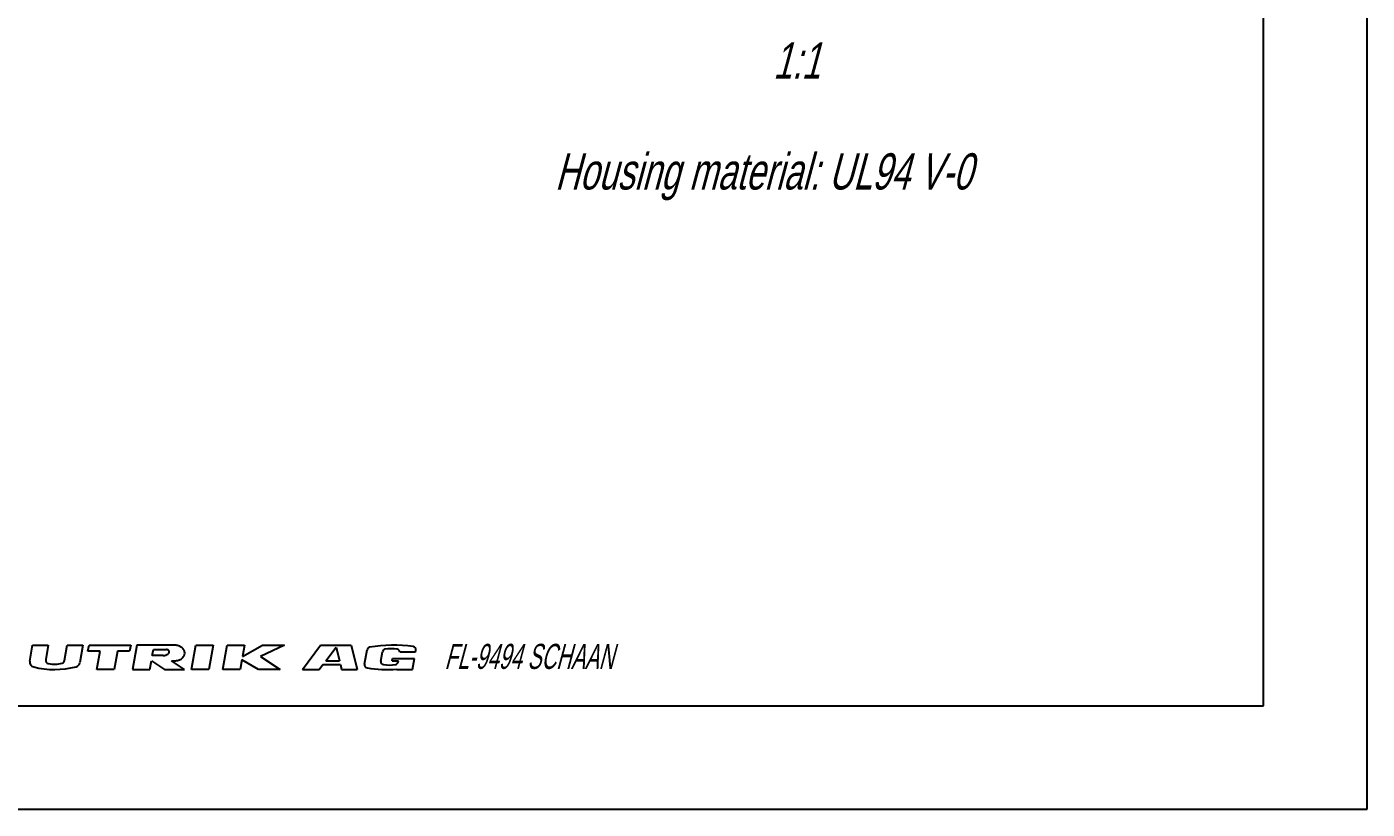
# Model space of a CAD drawing. Header units: millimetres. Extents: x 0 to 420, y 0 to 297.
# Drawn here: x 290.6 to 420, y 0 to 75.6 of the extents above; entities that cross this region are included whole.
import ezdxf

# ---------------------------------------------------------------- set-up
doc = ezdxf.new("R2010")
doc.units = ezdxf.units.MM
doc.header["$LTSCALE"] = 23.1
doc.layers.get('0').update_dxf_attribs({"linetype": 'CONTINUOUS'})
doc.styles.get("Standard").update_dxf_attribs({"font": 'txt', "width": 0.7})
doc.styles.add('TEXTSTYLE_2', font='txt', dxfattribs={"width": 0.616207})

msp = doc.modelspace()

# ---------------------------------------------------------------- linework, layer by layer
at = {"color": 7, "linetype": 'CONTINUOUS'}
for p, q in [((420, 0), (420, 297)), ((410, 10), (410, 287)), ((12.5, 10), (410, 10)), ((0, 0), (420, 0))]:
    msp.add_line(p, q, dxfattribs=at)
at = {"color": 2, "linetype": 'CONTINUOUS'}
for p, q in [((290.883552, 14.317255), (291.153372, 15.847478)), ((291.153372, 15.847478), (292.662391, 15.847478)), ((292.662391, 15.847478), (292.416566, 14.45333)), ((294.246961, 14.37415), (294.506749, 15.847478)), ((294.506749, 15.847478), (296.015769, 15.847478)), ((296.015769, 15.847478), (295.719182, 14.165453)), ((296.499134, 15.260637), (296.60261, 15.847478)), ((296.60261, 15.847478), (300.626662, 15.847478)), ((300.626662, 15.847478), (300.523186, 15.260637)), ((301.213503, 15.847478), (300.7996, 13.500114)), ((304.315377, 15.847478), (301.213503, 15.847478)), ((306.500341, 13.500114), (306.914244, 15.847478)), ((306.914244, 15.847478), (308.590933, 15.847478)), ((308.590933, 15.847478), (308.177029, 13.500114)), ((309.51838, 13.500114), (309.932284, 15.847478)), ((309.932284, 15.847478), (311.608972, 15.847478)), ((311.608972, 15.847478), (311.416803, 14.75763)), ((311.416803, 14.75763), (313.352312, 15.847478)), ((315.465356, 15.847478), (313.160142, 14.75763)), ((313.352312, 15.847478), (315.465356, 15.847478)), ((317.197674, 13.500114), (318.958197, 15.847478)), ((318.958197, 15.847478), (321.916355, 15.847478)), ((319.456657, 14.33231), (320.446063, 15.651517)), ((320.446063, 15.651517), (320.775865, 14.33231)), ((321.916355, 15.847478), (322.503196, 13.500114)), ((297.672816, 15.260637), (296.499134, 15.260637)), ((297.362388, 13.500114), (297.672816, 15.260637)), ((299.349504, 15.260637), (299.039077, 13.500114)), ((300.523186, 15.260637), (299.349504, 15.260637)), ((302.476288, 13.500114), (302.624111, 14.338458)), ((302.624111, 14.338458), (303.901473, 13.500114)), ((302.712804, 14.841465), (302.81628, 15.428306)), ((303.773966, 14.841465), (302.712804, 14.841465)), ((302.81628, 15.428306), (304.070394, 15.428306)), ((305.829665, 13.500114), (304.552303, 14.338458)), ((311.357674, 14.422292), (311.195069, 13.500114)), ((312.955592, 13.500114), (311.357674, 14.422292)), ((313.160142, 14.75763), (315.051452, 13.500114)), ((319.456657, 14.33231), (320.775865, 14.33231)), ((323.196985, 13.998523), (323.445249, 15.406499)), ((324.768393, 14.319773), (324.92435, 15.204245)), ((325.860851, 14.348381), (325.899157, 14.565621)), ((325.860851, 14.348381), (326.466757, 14.348381)), ((325.899157, 14.565621), (328.019826, 14.565621)), ((326.447698, 14.240294), (326.466757, 14.348381)), ((326.597628, 15.21191), (328.133784, 15.21191)), ((327.831948, 13.500114), (328.019826, 14.565621)), ((328.133784, 15.21191), (328.158809, 15.353837)), ((299.039077, 13.500114), (297.362388, 13.500114)), ((300.7996, 13.500114), (302.476288, 13.500114)), ((303.901473, 13.500114), (305.829665, 13.500114)), ((308.177029, 13.500114), (306.500341, 13.500114)), ((311.195069, 13.500114), (309.51838, 13.500114)), ((315.051452, 13.500114), (312.955592, 13.500114)), ((317.197674, 13.500114), (318.832511, 13.500114)), ((318.832511, 13.500114), (319.183663, 13.968317)), ((319.183663, 13.968317), (320.866863, 13.968317)), ((320.866863, 13.968317), (320.983914, 13.500114)), ((320.983914, 13.500114), (322.503196, 13.500114)), ((326.317184, 13.500114), (326.322066, 13.5278)), ((326.317184, 13.500114), (327.831948, 13.500114))]:
    msp.add_line(p, q, dxfattribs=at)
for centre, radius, start, end in [((304.479822, 3.665931), 12.182657, 88.06771439, 90.7734175), ((304.850706, 14.52556), 1.316705, 72.66796841, 88.26372274), ((304.937533, 14.803781), 1.02525, 53.00472862, 72.66796841), ((305.070512, 14.980281), 0.804262, 28.8008671, 53.00472862), ((323.743599, 15.353892), 0.302953, 99.80278994, 170), ((325.9666, 2.487822), 13.359655, 81.6598953, 99.80278994), ((327.860459, 15.406444), 0.302953, 350, 81.6598953), ((291.378917, 14.229909), 0.503007, 170, 256.22091078), ((292.746809, 14.3951), 0.335338, 170, 257.38775073), ((293.916718, 14.432381), 0.335338, 286.2626489, 350), ((303.771267, 15.619506), 0.778046, 270.19872335, 285.19192353), ((303.773966, 15.619505), 0.777342, 285, 298.86385331), ((304.027965, 14.907159), 0.522871, 74.2117657, 85.34547405), ((303.896807, 15.396647), 0.522871, 298.86385331, 315.7882343), ((304.077311, 15.081683), 0.341504, 49.80603186, 74.2117657), ((304.026804, 15.270178), 0.341504, 315.7882343, 340.19396814), ((304.187631, 15.212257), 0.170566, 340.19396814, 49.80603186), ((303.149694, 132.194956), 117.864844, 270.68184422, 270.83600879), ((304.850706, 15.659231), 1.316705, 270.81398119, 287.33203159), ((304.937533, 15.381009), 1.02525, 287.33203159, 306.99527138), ((305.070512, 15.20451), 0.804262, 306.99527138, 331.1991329), ((305.27444, 15.092395), 0.571547, 331.1991329, 28.8008671), ((325.066744, 14.267166), 0.302953, 170, 261.53046777), ((325.2227, 15.151638), 0.302953, 99.78182518, 170), ((325.761457, 12.026658), 3.474034, 80.20833909, 99.78182518), ((326.149348, 14.292901), 0.302953, 281.19306843, 350), ((326.30075, 15.151545), 0.302953, 11.49342497, 80.20833909), ((293.255872, 21.883557), 8.383443, 256.22091078, 284.46126881), ((293.25936, 16.685822), 2.682702, 257.38775073, 286.2626489), ((295.223817, 14.252799), 0.503007, 284.46126881, 350), ((323.495335, 13.945916), 0.302953, 170, 261.4614733), ((325.433921, 26.857901), 13.359655, 261.4614733, 273.81181513), ((325.533791, 17.403665), 3.474034, 261.53046777, 281.19306843)]:
    msp.add_arc(centre, radius, start, end, dxfattribs=at)

# ---------------------------------------------------------------- texts
at = {"color": 5, "linetype": 'CONTINUOUS', "char_height": 3.5, "attachment_point": 1, "line_spacing_factor": 0.9}
for s, insert, width in [('\\Q15.0;1:1', (362.639732, 74.089822), 5.25), ('\\Q15.0;Housing material: UL94 V-0', (341.583333, 63.375767), 63.83333333)]:
    msp.add_mtext(s, dxfattribs=dict(at, insert=insert, width=width))
at = {"color": 4, "linetype": 'CONTINUOUS', "insert": (330.914129, 15.978047), "char_height": 2.42362182, "width": 26.42901887, "attachment_point": 1, "line_spacing_factor": 0.9, "style": 'TEXTSTYLE_2'}
msp.add_mtext('\\Q15.0;FL-9494 SCHAAN', dxfattribs=at)

doc.saveas('drawing.dxf')
